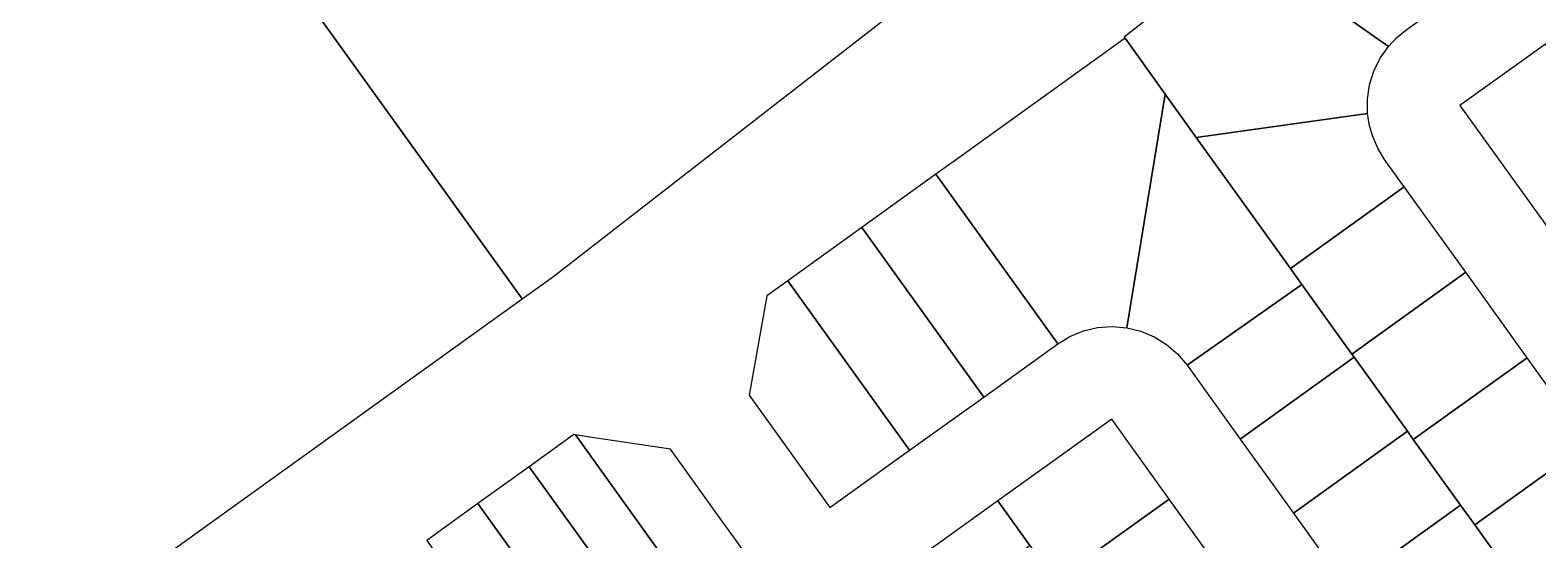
# Model space of a CAD drawing. Header units: metres. Extents: x 1641456 to 1644813, y 5693985 to 5698324.
# Drawn here: x 1643282.6 to 1643609.8, y 5694788.9 to 5694899.6 of the extents above; entities that cross this region are included whole.
import ezdxf

# ---------------------------------------------------------------- set-up
doc = ezdxf.new("R2010")
doc.units = ezdxf.units.M

msp = doc.modelspace()

# ---------------------------------------------------------------- linework, layer by layer
msp.add_lwpolyline([(1643029.38, 5694582.33), (1643228.55, 5694725.56), (1643336.18, 5694802.96), (1643389.38, 5694841.22), (1643380.63, 5694853.38), (1643291.2, 5694977.75), (1643404.73, 5695059.4), (1643491.91, 5694938.17), (1643500.97, 5694925.59), (1643500.97, 5694925.59), (1643517.62, 5694937.55), (1643593.8, 5694988.05), (1643662.2, 5695037.1), (1643827.02, 5695155.31), (1643825.24, 5695157.78), (1643907.79, 5695216.98), (1643910.57, 5695218.98), (1643928.1, 5695238.43), (1643937.97, 5695245.56), (1643961.98, 5695256), (1644153.25, 5695393.71), (1644482.21, 5695631.95)])
msp.add_lwpolyline([(1643029.38, 5694582.33), (1643228.55, 5694725.56), (1643336.18, 5694802.96), (1643389.38, 5694841.22), (1643380.63, 5694853.38), (1643291.2, 5694977.75), (1643404.73, 5695059.4), (1643491.91, 5694938.17), (1643500.97, 5694925.59), (1643500.97, 5694925.59), (1643517.62, 5694937.55), (1643593.8, 5694988.05), (1643662.2, 5695037.1), (1643827.02, 5695155.31), (1643825.24, 5695157.78), (1643907.79, 5695216.98), (1643910.57, 5695218.98), (1643928.1, 5695238.43), (1643937.97, 5695245.56), (1643961.98, 5695256), (1644153.25, 5695393.71), (1644482.21, 5695631.95)])
msp.add_lwpolyline([(1643029.38, 5694582.33), (1643228.55, 5694725.56), (1643336.18, 5694802.96), (1643389.38, 5694841.22), (1643380.63, 5694853.38), (1643291.2, 5694977.75), (1643404.73, 5695059.4), (1643491.91, 5694938.17), (1643500.97, 5694925.59), (1643500.97, 5694925.59), (1643517.62, 5694937.55), (1643593.8, 5694988.05), (1643662.2, 5695037.1), (1643827.02, 5695155.31), (1643825.24, 5695157.78), (1643907.79, 5695216.98), (1643910.57, 5695218.98), (1643928.1, 5695238.43), (1643937.97, 5695245.56), (1643961.98, 5695256), (1644153.25, 5695393.71), (1644482.21, 5695631.95)])
msp.add_lwpolyline([(1643029.38, 5694582.33), (1643228.55, 5694725.56), (1643336.18, 5694802.96), (1643389.38, 5694841.22), (1643380.63, 5694853.38), (1643291.2, 5694977.75), (1643404.73, 5695059.4), (1643491.91, 5694938.17), (1643500.97, 5694925.59), (1643500.97, 5694925.59), (1643517.62, 5694937.55), (1643593.8, 5694988.05), (1643662.2, 5695037.1), (1643827.02, 5695155.31), (1643825.24, 5695157.78), (1643907.79, 5695216.98), (1643910.57, 5695218.98), (1643928.1, 5695238.43), (1643937.97, 5695245.56), (1643961.98, 5695256), (1644153.25, 5695393.71), (1644482.21, 5695631.95)])
msp.add_lwpolyline([(1643029.38, 5694582.33), (1643228.55, 5694725.56), (1643336.18, 5694802.96), (1643389.38, 5694841.22), (1643380.63, 5694853.38), (1643291.2, 5694977.75), (1643404.73, 5695059.4), (1643491.91, 5694938.17), (1643500.97, 5694925.59), (1643500.97, 5694925.59), (1643517.62, 5694937.55), (1643593.8, 5694988.05), (1643662.2, 5695037.1), (1643827.02, 5695155.31), (1643825.24, 5695157.78), (1643907.79, 5695216.98), (1643910.57, 5695218.98), (1643928.1, 5695238.43), (1643937.97, 5695245.56), (1643961.98, 5695256), (1644153.25, 5695393.71), (1644482.21, 5695631.95)])
msp.add_lwpolyline([(1643029.38, 5694582.33), (1643228.55, 5694725.56), (1643336.18, 5694802.96), (1643389.38, 5694841.22), (1643380.63, 5694853.38), (1643291.2, 5694977.75), (1643404.73, 5695059.4), (1643491.91, 5694938.17), (1643500.97, 5694925.59), (1643500.97, 5694925.59), (1643517.62, 5694937.55), (1643593.8, 5694988.05), (1643662.2, 5695037.1), (1643827.02, 5695155.31), (1643825.24, 5695157.78), (1643907.79, 5695216.98), (1643910.57, 5695218.98), (1643928.1, 5695238.43), (1643937.97, 5695245.56), (1643961.98, 5695256), (1644153.25, 5695393.71), (1644482.21, 5695631.95)])
msp.add_lwpolyline([(1643029.38, 5694582.33), (1643228.55, 5694725.56), (1643336.18, 5694802.96), (1643389.38, 5694841.22), (1643380.63, 5694853.38), (1643291.2, 5694977.75), (1643404.73, 5695059.4), (1643491.91, 5694938.17), (1643500.97, 5694925.59), (1643500.97, 5694925.59), (1643517.62, 5694937.55), (1643593.8, 5694988.05), (1643662.2, 5695037.1), (1643827.02, 5695155.31), (1643825.24, 5695157.78), (1643907.79, 5695216.98), (1643910.57, 5695218.98), (1643928.1, 5695238.43), (1643937.97, 5695245.56), (1643961.98, 5695256), (1644153.25, 5695393.71), (1644482.21, 5695631.95)])
msp.add_lwpolyline([(1643029.38, 5694582.33), (1643228.55, 5694725.56), (1643336.18, 5694802.96), (1643389.38, 5694841.22), (1643380.63, 5694853.38), (1643291.2, 5694977.75), (1643404.73, 5695059.4), (1643491.91, 5694938.17), (1643500.97, 5694925.59), (1643500.97, 5694925.59), (1643517.62, 5694937.55), (1643593.8, 5694988.05), (1643662.2, 5695037.1), (1643827.02, 5695155.31), (1643825.24, 5695157.78), (1643907.79, 5695216.98), (1643910.57, 5695218.98), (1643928.1, 5695238.43), (1643937.97, 5695245.56), (1643961.98, 5695256), (1644153.25, 5695393.71), (1644482.21, 5695631.95)])
msp.add_lwpolyline([(1643029.38, 5694582.33), (1643228.55, 5694725.56), (1643336.18, 5694802.96), (1643389.38, 5694841.22), (1643380.63, 5694853.38), (1643291.2, 5694977.75), (1643404.73, 5695059.4), (1643491.91, 5694938.17), (1643500.97, 5694925.59), (1643500.97, 5694925.59), (1643517.62, 5694937.55), (1643593.8, 5694988.05), (1643662.2, 5695037.1), (1643827.02, 5695155.31), (1643825.24, 5695157.78), (1643907.79, 5695216.98), (1643910.57, 5695218.98), (1643928.1, 5695238.43), (1643937.97, 5695245.56), (1643961.98, 5695256), (1644153.25, 5695393.71), (1644482.21, 5695631.95)])
msp.add_lwpolyline([(1643029.38, 5694582.33), (1643228.55, 5694725.56), (1643336.18, 5694802.96), (1643389.38, 5694841.22), (1643380.63, 5694853.38), (1643291.2, 5694977.75), (1643404.73, 5695059.4), (1643491.91, 5694938.17), (1643500.97, 5694925.59), (1643500.97, 5694925.59), (1643517.62, 5694937.55), (1643593.8, 5694988.05), (1643662.2, 5695037.1), (1643827.02, 5695155.31), (1643825.24, 5695157.78), (1643907.79, 5695216.98), (1643910.57, 5695218.98), (1643928.1, 5695238.43), (1643937.97, 5695245.56), (1643961.98, 5695256), (1644153.25, 5695393.71), (1644482.21, 5695631.95)])
msp.add_lwpolyline([(1643029.38, 5694582.33), (1643228.55, 5694725.56), (1643336.18, 5694802.96), (1643389.38, 5694841.22), (1643380.63, 5694853.38), (1643291.2, 5694977.75), (1643404.73, 5695059.4), (1643491.91, 5694938.17), (1643500.97, 5694925.59), (1643500.97, 5694925.59), (1643517.62, 5694937.55), (1643593.8, 5694988.05), (1643662.2, 5695037.1), (1643827.02, 5695155.31), (1643825.24, 5695157.78), (1643907.79, 5695216.98), (1643910.57, 5695218.98), (1643928.1, 5695238.43), (1643937.97, 5695245.56), (1643961.98, 5695256), (1644153.25, 5695393.71), (1644482.21, 5695631.95)])
msp.add_lwpolyline([(1643029.38, 5694582.33), (1643228.55, 5694725.56), (1643336.18, 5694802.96), (1643389.38, 5694841.22), (1643380.63, 5694853.38), (1643291.2, 5694977.75), (1643404.73, 5695059.4), (1643491.91, 5694938.17), (1643500.97, 5694925.59), (1643500.97, 5694925.59), (1643517.62, 5694937.55), (1643593.8, 5694988.05), (1643662.2, 5695037.1), (1643827.02, 5695155.31), (1643825.24, 5695157.78), (1643907.79, 5695216.98), (1643910.57, 5695218.98), (1643928.1, 5695238.43), (1643937.97, 5695245.56), (1643961.98, 5695256), (1644153.25, 5695393.71), (1644482.21, 5695631.95)])
msp.add_lwpolyline([(1643029.38, 5694582.33), (1643228.55, 5694725.56), (1643336.18, 5694802.96), (1643389.38, 5694841.22), (1643380.63, 5694853.38), (1643291.2, 5694977.75), (1643404.73, 5695059.4), (1643491.91, 5694938.17), (1643500.97, 5694925.59), (1643500.97, 5694925.59), (1643517.62, 5694937.55), (1643593.8, 5694988.05), (1643662.2, 5695037.1), (1643827.02, 5695155.31), (1643825.24, 5695157.78), (1643907.79, 5695216.98), (1643910.57, 5695218.98), (1643928.1, 5695238.43), (1643937.97, 5695245.56), (1643961.98, 5695256), (1644153.25, 5695393.71), (1644482.21, 5695631.95)])
msp.add_lwpolyline([(1643029.38, 5694582.33), (1643228.55, 5694725.56), (1643336.18, 5694802.96), (1643389.38, 5694841.22), (1643380.63, 5694853.38), (1643291.2, 5694977.75), (1643404.73, 5695059.4), (1643491.91, 5694938.17), (1643500.97, 5694925.59), (1643500.97, 5694925.59), (1643517.62, 5694937.55), (1643593.8, 5694988.05), (1643662.2, 5695037.1), (1643827.02, 5695155.31), (1643825.24, 5695157.78), (1643907.79, 5695216.98), (1643910.57, 5695218.98), (1643928.1, 5695238.43), (1643937.97, 5695245.56), (1643961.98, 5695256), (1644153.25, 5695393.71), (1644482.21, 5695631.95)])
msp.add_lwpolyline([(1643029.38, 5694582.33), (1643228.55, 5694725.56), (1643336.18, 5694802.96), (1643389.38, 5694841.22), (1643380.63, 5694853.38), (1643291.2, 5694977.75), (1643404.73, 5695059.4), (1643491.91, 5694938.17), (1643500.97, 5694925.59), (1643500.97, 5694925.59), (1643517.62, 5694937.55), (1643593.8, 5694988.05), (1643662.2, 5695037.1), (1643827.02, 5695155.31), (1643825.24, 5695157.78), (1643907.79, 5695216.98), (1643910.57, 5695218.98), (1643928.1, 5695238.43), (1643937.97, 5695245.56), (1643961.98, 5695256), (1644153.25, 5695393.71), (1644482.21, 5695631.95)])
msp.add_lwpolyline([(1643029.38, 5694582.33), (1643228.55, 5694725.56), (1643336.18, 5694802.96), (1643389.38, 5694841.22), (1643380.63, 5694853.38), (1643291.2, 5694977.75), (1643404.73, 5695059.4), (1643491.91, 5694938.17), (1643500.97, 5694925.59), (1643500.97, 5694925.59), (1643517.62, 5694937.55), (1643593.8, 5694988.05), (1643662.2, 5695037.1), (1643827.02, 5695155.31), (1643825.24, 5695157.78), (1643907.79, 5695216.98), (1643910.57, 5695218.98), (1643928.1, 5695238.43), (1643937.97, 5695245.56), (1643961.98, 5695256), (1644153.25, 5695393.71), (1644482.21, 5695631.95)])
msp.add_lwpolyline([(1643029.38, 5694582.33), (1643228.55, 5694725.56), (1643336.18, 5694802.96), (1643389.38, 5694841.22), (1643380.63, 5694853.38), (1643291.2, 5694977.75), (1643404.73, 5695059.4), (1643491.91, 5694938.17), (1643500.97, 5694925.59), (1643500.97, 5694925.59), (1643517.62, 5694937.55), (1643593.8, 5694988.05), (1643662.2, 5695037.1), (1643827.02, 5695155.31), (1643825.24, 5695157.78), (1643907.79, 5695216.98), (1643910.57, 5695218.98), (1643928.1, 5695238.43), (1643937.97, 5695245.56), (1643961.98, 5695256), (1644153.25, 5695393.71), (1644482.21, 5695631.95)])
msp.add_lwpolyline([(1643029.38, 5694582.33), (1643228.55, 5694725.56), (1643336.18, 5694802.96), (1643389.38, 5694841.22), (1643380.63, 5694853.38), (1643291.2, 5694977.75), (1643404.73, 5695059.4), (1643491.91, 5694938.17), (1643500.97, 5694925.59), (1643500.97, 5694925.59), (1643517.62, 5694937.55), (1643593.8, 5694988.05), (1643662.2, 5695037.1), (1643827.02, 5695155.31), (1643825.24, 5695157.78), (1643907.79, 5695216.98), (1643910.57, 5695218.98), (1643928.1, 5695238.43), (1643937.97, 5695245.56), (1643961.98, 5695256), (1644153.25, 5695393.71), (1644482.21, 5695631.95)])
msp.add_lwpolyline([(1643029.38, 5694582.33), (1643228.55, 5694725.56), (1643336.18, 5694802.96), (1643389.38, 5694841.22), (1643380.63, 5694853.38), (1643291.2, 5694977.75), (1643404.73, 5695059.4), (1643491.91, 5694938.17), (1643500.97, 5694925.59), (1643500.97, 5694925.59), (1643517.62, 5694937.55), (1643593.8, 5694988.05), (1643662.2, 5695037.1), (1643827.02, 5695155.31), (1643825.24, 5695157.78), (1643907.79, 5695216.98), (1643910.57, 5695218.98), (1643928.1, 5695238.43), (1643937.97, 5695245.56), (1643961.98, 5695256), (1644153.25, 5695393.71), (1644482.21, 5695631.95)])
msp.add_lwpolyline([(1643029.38, 5694582.33), (1643228.55, 5694725.56), (1643336.18, 5694802.96), (1643389.38, 5694841.22), (1643380.63, 5694853.38), (1643291.2, 5694977.75), (1643404.73, 5695059.4), (1643491.91, 5694938.17), (1643500.97, 5694925.59), (1643500.97, 5694925.59), (1643517.62, 5694937.55), (1643593.8, 5694988.05), (1643662.2, 5695037.1), (1643827.02, 5695155.31), (1643825.24, 5695157.78), (1643907.79, 5695216.98), (1643910.57, 5695218.98), (1643928.1, 5695238.43), (1643937.97, 5695245.56), (1643961.98, 5695256), (1644153.25, 5695393.71), (1644482.21, 5695631.95)])
msp.add_lwpolyline([(1643029.38, 5694582.33), (1643228.55, 5694725.56), (1643336.18, 5694802.96), (1643389.38, 5694841.22), (1643380.63, 5694853.38), (1643291.2, 5694977.75), (1643404.73, 5695059.4), (1643491.91, 5694938.17), (1643500.97, 5694925.59), (1643500.97, 5694925.59), (1643517.62, 5694937.55), (1643593.8, 5694988.05), (1643662.2, 5695037.1), (1643827.02, 5695155.31), (1643825.24, 5695157.78), (1643907.79, 5695216.98), (1643910.57, 5695218.98), (1643928.1, 5695238.43), (1643937.97, 5695245.56), (1643961.98, 5695256), (1644153.25, 5695393.71), (1644482.21, 5695631.95)])
msp.add_lwpolyline([(1643029.38, 5694582.33), (1643228.55, 5694725.56), (1643336.18, 5694802.96), (1643389.38, 5694841.22), (1643380.63, 5694853.38), (1643291.2, 5694977.75), (1643404.73, 5695059.4), (1643491.91, 5694938.17), (1643500.97, 5694925.59), (1643500.97, 5694925.59), (1643517.62, 5694937.55), (1643593.8, 5694988.05), (1643662.2, 5695037.1), (1643827.02, 5695155.31), (1643825.24, 5695157.78), (1643907.79, 5695216.98), (1643910.57, 5695218.98), (1643928.1, 5695238.43), (1643937.97, 5695245.56), (1643961.98, 5695256), (1644153.25, 5695393.71), (1644482.21, 5695631.95)])
msp.add_lwpolyline([(1643029.38, 5694582.33), (1643228.55, 5694725.56), (1643336.18, 5694802.96), (1643389.38, 5694841.22), (1643380.63, 5694853.38), (1643291.2, 5694977.75), (1643404.73, 5695059.4), (1643491.91, 5694938.17), (1643500.97, 5694925.59), (1643500.97, 5694925.59), (1643517.62, 5694937.55), (1643593.8, 5694988.05), (1643662.2, 5695037.1), (1643827.02, 5695155.31), (1643825.24, 5695157.78), (1643907.79, 5695216.98), (1643910.57, 5695218.98), (1643928.1, 5695238.43), (1643937.97, 5695245.56), (1643961.98, 5695256), (1644153.25, 5695393.71), (1644482.21, 5695631.95)])
msp.add_lwpolyline([(1643029.38, 5694582.33), (1643228.55, 5694725.56), (1643336.18, 5694802.96), (1643389.38, 5694841.22), (1643380.63, 5694853.38), (1643291.2, 5694977.75), (1643404.73, 5695059.4), (1643491.91, 5694938.17), (1643500.97, 5694925.59), (1643500.97, 5694925.59), (1643517.62, 5694937.55), (1643593.8, 5694988.05), (1643662.2, 5695037.1), (1643827.02, 5695155.31), (1643825.24, 5695157.78), (1643907.79, 5695216.98), (1643910.57, 5695218.98), (1643928.1, 5695238.43), (1643937.97, 5695245.56), (1643961.98, 5695256), (1644153.25, 5695393.71), (1644482.21, 5695631.95)])
msp.add_lwpolyline([(1643029.38, 5694582.33), (1643228.55, 5694725.56), (1643336.18, 5694802.96), (1643389.38, 5694841.22), (1643380.63, 5694853.38), (1643291.2, 5694977.75), (1643404.73, 5695059.4), (1643491.91, 5694938.17), (1643500.97, 5694925.59), (1643500.97, 5694925.59), (1643517.62, 5694937.55), (1643593.8, 5694988.05), (1643662.2, 5695037.1), (1643827.02, 5695155.31), (1643825.24, 5695157.78), (1643907.79, 5695216.98), (1643910.57, 5695218.98), (1643928.1, 5695238.43), (1643937.97, 5695245.56), (1643961.98, 5695256), (1644153.25, 5695393.71), (1644482.21, 5695631.95)])
msp.add_lwpolyline([(1643029.38, 5694582.33), (1643228.55, 5694725.56), (1643336.18, 5694802.96), (1643389.38, 5694841.22), (1643380.63, 5694853.38), (1643291.2, 5694977.75), (1643404.73, 5695059.4), (1643491.91, 5694938.17), (1643500.97, 5694925.59), (1643500.97, 5694925.59), (1643517.62, 5694937.55), (1643593.8, 5694988.05), (1643662.2, 5695037.1), (1643827.02, 5695155.31), (1643825.24, 5695157.78), (1643907.79, 5695216.98), (1643910.57, 5695218.98), (1643928.1, 5695238.43), (1643937.97, 5695245.56), (1643961.98, 5695256), (1644153.25, 5695393.71), (1644482.21, 5695631.95)])
msp.add_lwpolyline([(1643029.38, 5694582.33), (1643228.55, 5694725.56), (1643336.18, 5694802.96), (1643389.38, 5694841.22), (1643380.63, 5694853.38), (1643291.2, 5694977.75), (1643404.73, 5695059.4), (1643491.91, 5694938.17), (1643500.97, 5694925.59), (1643500.97, 5694925.59), (1643517.62, 5694937.55), (1643593.8, 5694988.05), (1643662.2, 5695037.1), (1643827.02, 5695155.31), (1643825.24, 5695157.78), (1643907.79, 5695216.98), (1643910.57, 5695218.98), (1643928.1, 5695238.43), (1643937.97, 5695245.56), (1643961.98, 5695256), (1644153.25, 5695393.71), (1644482.21, 5695631.95)])
msp.add_lwpolyline([(1643029.38, 5694582.33), (1643228.55, 5694725.56), (1643336.18, 5694802.96), (1643389.38, 5694841.22), (1643380.63, 5694853.38), (1643291.2, 5694977.75), (1643404.73, 5695059.4), (1643491.91, 5694938.17), (1643500.97, 5694925.59), (1643500.97, 5694925.59), (1643517.62, 5694937.55), (1643593.8, 5694988.05), (1643662.2, 5695037.1), (1643827.02, 5695155.31), (1643825.24, 5695157.78), (1643907.79, 5695216.98), (1643910.57, 5695218.98), (1643928.1, 5695238.43), (1643937.97, 5695245.56), (1643961.98, 5695256), (1644153.25, 5695393.71), (1644482.21, 5695631.95)])
msp.add_lwpolyline([(1643029.38, 5694582.33), (1643228.55, 5694725.56), (1643336.18, 5694802.96), (1643389.38, 5694841.22), (1643380.63, 5694853.38), (1643291.2, 5694977.75), (1643404.73, 5695059.4), (1643491.91, 5694938.17), (1643500.97, 5694925.59), (1643500.97, 5694925.59), (1643517.62, 5694937.55), (1643593.8, 5694988.05), (1643662.2, 5695037.1), (1643827.02, 5695155.31), (1643825.24, 5695157.78), (1643907.79, 5695216.98), (1643910.57, 5695218.98), (1643928.1, 5695238.43), (1643937.97, 5695245.56), (1643961.98, 5695256), (1644153.25, 5695393.71), (1644482.21, 5695631.95)])
msp.add_lwpolyline([(1643029.38, 5694582.33), (1643228.55, 5694725.56), (1643336.18, 5694802.96), (1643389.38, 5694841.22), (1643380.63, 5694853.38), (1643291.2, 5694977.75), (1643404.73, 5695059.4), (1643491.91, 5694938.17), (1643500.97, 5694925.59), (1643500.97, 5694925.59), (1643517.62, 5694937.55), (1643593.8, 5694988.05), (1643662.2, 5695037.1), (1643827.02, 5695155.31), (1643825.24, 5695157.78), (1643907.79, 5695216.98), (1643910.57, 5695218.98), (1643928.1, 5695238.43), (1643937.97, 5695245.56), (1643961.98, 5695256), (1644153.25, 5695393.71), (1644482.21, 5695631.95)])
msp.add_lwpolyline([(1643029.38, 5694582.33), (1643228.55, 5694725.56), (1643336.18, 5694802.96), (1643389.38, 5694841.22), (1643380.63, 5694853.38), (1643291.2, 5694977.75), (1643404.73, 5695059.4), (1643491.91, 5694938.17), (1643500.97, 5694925.59), (1643500.97, 5694925.59), (1643517.62, 5694937.55), (1643593.8, 5694988.05), (1643662.2, 5695037.1), (1643827.02, 5695155.31), (1643825.24, 5695157.78), (1643907.79, 5695216.98), (1643910.57, 5695218.98), (1643928.1, 5695238.43), (1643937.97, 5695245.56), (1643961.98, 5695256), (1644153.25, 5695393.71), (1644482.21, 5695631.95)])
msp.add_lwpolyline([(1643029.38, 5694582.33), (1643228.55, 5694725.56), (1643336.18, 5694802.96), (1643389.38, 5694841.22), (1643380.63, 5694853.38), (1643291.2, 5694977.75), (1643404.73, 5695059.4), (1643491.91, 5694938.17), (1643500.97, 5694925.59), (1643500.97, 5694925.59), (1643517.62, 5694937.55), (1643593.8, 5694988.05), (1643662.2, 5695037.1), (1643827.02, 5695155.31), (1643825.24, 5695157.78), (1643907.79, 5695216.98), (1643910.57, 5695218.98), (1643928.1, 5695238.43), (1643937.97, 5695245.56), (1643961.98, 5695256), (1644153.25, 5695393.71), (1644482.21, 5695631.95)])
msp.add_lwpolyline([(1643029.38, 5694582.33), (1643228.55, 5694725.56), (1643336.18, 5694802.96), (1643389.38, 5694841.22), (1643380.63, 5694853.38), (1643291.2, 5694977.75), (1643404.73, 5695059.4), (1643491.91, 5694938.17), (1643500.97, 5694925.59), (1643500.97, 5694925.59), (1643517.62, 5694937.55), (1643593.8, 5694988.05), (1643662.2, 5695037.1), (1643827.02, 5695155.31), (1643825.24, 5695157.78), (1643907.79, 5695216.98), (1643910.57, 5695218.98), (1643928.1, 5695238.43), (1643937.97, 5695245.56), (1643961.98, 5695256), (1644153.25, 5695393.71), (1644482.21, 5695631.95)])
msp.add_lwpolyline([(1643029.38, 5694582.33), (1643228.55, 5694725.56), (1643336.18, 5694802.96), (1643389.38, 5694841.22), (1643380.63, 5694853.38), (1643291.2, 5694977.75), (1643404.73, 5695059.4), (1643491.91, 5694938.17), (1643500.97, 5694925.59), (1643500.97, 5694925.59), (1643517.62, 5694937.55), (1643593.8, 5694988.05), (1643662.2, 5695037.1), (1643827.02, 5695155.31), (1643825.24, 5695157.78), (1643907.79, 5695216.98), (1643910.57, 5695218.98), (1643928.1, 5695238.43), (1643937.97, 5695245.56), (1643961.98, 5695256), (1644153.25, 5695393.71), (1644482.21, 5695631.95)])
msp.add_lwpolyline([(1643029.38, 5694582.33), (1643228.55, 5694725.56), (1643336.18, 5694802.96), (1643389.38, 5694841.22), (1643380.63, 5694853.38), (1643291.2, 5694977.75), (1643404.73, 5695059.4), (1643491.91, 5694938.17), (1643500.97, 5694925.59), (1643500.97, 5694925.59), (1643517.62, 5694937.55), (1643593.8, 5694988.05), (1643662.2, 5695037.1), (1643827.02, 5695155.31), (1643825.24, 5695157.78), (1643907.79, 5695216.98), (1643910.57, 5695218.98), (1643928.1, 5695238.43), (1643937.97, 5695245.56), (1643961.98, 5695256), (1644153.25, 5695393.71), (1644482.21, 5695631.95)])
msp.add_lwpolyline([(1643029.38, 5694582.33), (1643228.55, 5694725.56), (1643336.18, 5694802.96), (1643389.38, 5694841.22), (1643380.63, 5694853.38), (1643291.2, 5694977.75), (1643404.73, 5695059.4), (1643491.91, 5694938.17), (1643500.97, 5694925.59), (1643500.97, 5694925.59), (1643517.62, 5694937.55), (1643593.8, 5694988.05), (1643662.2, 5695037.1), (1643827.02, 5695155.31), (1643825.24, 5695157.78), (1643907.79, 5695216.98), (1643910.57, 5695218.98), (1643928.1, 5695238.43), (1643937.97, 5695245.56), (1643961.98, 5695256), (1644153.25, 5695393.71), (1644482.21, 5695631.95)])
msp.add_lwpolyline([(1643029.38, 5694582.33), (1643228.55, 5694725.56), (1643336.18, 5694802.96), (1643389.38, 5694841.22), (1643380.63, 5694853.38), (1643291.2, 5694977.75), (1643404.73, 5695059.4), (1643491.91, 5694938.17), (1643500.97, 5694925.59), (1643500.97, 5694925.59), (1643517.62, 5694937.55), (1643593.8, 5694988.05), (1643662.2, 5695037.1), (1643827.02, 5695155.31), (1643825.24, 5695157.78), (1643907.79, 5695216.98), (1643910.57, 5695218.98), (1643928.1, 5695238.43), (1643937.97, 5695245.56), (1643961.98, 5695256), (1644153.25, 5695393.71), (1644482.21, 5695631.95)])
msp.add_lwpolyline([(1643029.38, 5694582.33), (1643228.55, 5694725.56), (1643336.18, 5694802.96), (1643389.38, 5694841.22), (1643380.63, 5694853.38), (1643291.2, 5694977.75), (1643404.73, 5695059.4), (1643491.91, 5694938.17), (1643500.97, 5694925.59), (1643500.97, 5694925.59), (1643517.62, 5694937.55), (1643593.8, 5694988.05), (1643662.2, 5695037.1), (1643827.02, 5695155.31), (1643825.24, 5695157.78), (1643907.79, 5695216.98), (1643910.57, 5695218.98), (1643928.1, 5695238.43), (1643937.97, 5695245.56), (1643961.98, 5695256), (1644153.25, 5695393.71), (1644482.21, 5695631.95)])
msp.add_lwpolyline([(1643029.38, 5694582.33), (1643228.55, 5694725.56), (1643336.18, 5694802.96), (1643389.38, 5694841.22), (1643380.63, 5694853.38), (1643291.2, 5694977.75), (1643404.73, 5695059.4), (1643491.91, 5694938.17), (1643500.97, 5694925.59), (1643500.97, 5694925.59), (1643517.62, 5694937.55), (1643593.8, 5694988.05), (1643662.2, 5695037.1), (1643827.02, 5695155.31), (1643825.24, 5695157.78), (1643907.79, 5695216.98), (1643910.57, 5695218.98), (1643928.1, 5695238.43), (1643937.97, 5695245.56), (1643961.98, 5695256), (1644153.25, 5695393.71), (1644482.21, 5695631.95)])
msp.add_lwpolyline([(1643029.38, 5694582.33), (1643228.55, 5694725.56), (1643336.18, 5694802.96), (1643389.38, 5694841.22), (1643380.63, 5694853.38), (1643291.2, 5694977.75), (1643404.73, 5695059.4), (1643491.91, 5694938.17), (1643500.97, 5694925.59), (1643500.97, 5694925.59), (1643517.62, 5694937.55), (1643593.8, 5694988.05), (1643662.2, 5695037.1), (1643827.02, 5695155.31), (1643825.24, 5695157.78), (1643907.79, 5695216.98), (1643910.57, 5695218.98), (1643928.1, 5695238.43), (1643937.97, 5695245.56), (1643961.98, 5695256), (1644153.25, 5695393.71), (1644482.21, 5695631.95)])
msp.add_lwpolyline([(1643029.38, 5694582.33), (1643228.55, 5694725.56), (1643336.18, 5694802.96), (1643389.38, 5694841.22), (1643380.63, 5694853.38), (1643291.2, 5694977.75), (1643404.73, 5695059.4), (1643491.91, 5694938.17), (1643500.97, 5694925.59), (1643500.97, 5694925.59), (1643517.62, 5694937.55), (1643593.8, 5694988.05), (1643662.2, 5695037.1), (1643827.02, 5695155.31), (1643825.24, 5695157.78), (1643907.79, 5695216.98), (1643910.57, 5695218.98), (1643928.1, 5695238.43), (1643937.97, 5695245.56), (1643961.98, 5695256), (1644153.25, 5695393.71), (1644482.21, 5695631.95)])
msp.add_lwpolyline([(1643029.38, 5694582.33), (1643228.55, 5694725.56), (1643336.18, 5694802.96), (1643389.38, 5694841.22), (1643380.63, 5694853.38), (1643291.2, 5694977.75), (1643404.73, 5695059.4), (1643491.91, 5694938.17), (1643500.97, 5694925.59), (1643500.97, 5694925.59), (1643517.62, 5694937.55), (1643593.8, 5694988.05), (1643662.2, 5695037.1), (1643827.02, 5695155.31), (1643825.24, 5695157.78), (1643907.79, 5695216.98), (1643910.57, 5695218.98), (1643928.1, 5695238.43), (1643937.97, 5695245.56), (1643961.98, 5695256), (1644153.25, 5695393.71), (1644482.21, 5695631.95)])
msp.add_lwpolyline([(1643029.38, 5694582.33), (1643228.55, 5694725.56), (1643336.18, 5694802.96), (1643389.38, 5694841.22), (1643380.63, 5694853.38), (1643291.2, 5694977.75), (1643404.73, 5695059.4), (1643491.91, 5694938.17), (1643500.97, 5694925.59), (1643500.97, 5694925.59), (1643517.62, 5694937.55), (1643593.8, 5694988.05), (1643662.2, 5695037.1), (1643827.02, 5695155.31), (1643825.24, 5695157.78), (1643907.79, 5695216.98), (1643910.57, 5695218.98), (1643928.1, 5695238.43), (1643937.97, 5695245.56), (1643961.98, 5695256), (1644153.25, 5695393.71), (1644482.21, 5695631.95)])
msp.add_lwpolyline([(1643029.38, 5694582.33), (1643228.55, 5694725.56), (1643336.18, 5694802.96), (1643389.38, 5694841.22), (1643380.63, 5694853.38), (1643291.2, 5694977.75), (1643404.73, 5695059.4), (1643491.91, 5694938.17), (1643500.97, 5694925.59), (1643500.97, 5694925.59), (1643517.62, 5694937.55), (1643593.8, 5694988.05), (1643662.2, 5695037.1), (1643827.02, 5695155.31), (1643825.24, 5695157.78), (1643907.79, 5695216.98), (1643910.57, 5695218.98), (1643928.1, 5695238.43), (1643937.97, 5695245.56), (1643961.98, 5695256), (1644153.25, 5695393.71), (1644482.21, 5695631.95)])
msp.add_lwpolyline([(1643029.38, 5694582.33), (1643228.55, 5694725.56), (1643336.18, 5694802.96), (1643389.38, 5694841.22), (1643380.63, 5694853.38), (1643291.2, 5694977.75), (1643404.73, 5695059.4), (1643491.91, 5694938.17), (1643500.97, 5694925.59), (1643500.97, 5694925.59), (1643517.62, 5694937.55), (1643593.8, 5694988.05), (1643662.2, 5695037.1), (1643827.02, 5695155.31), (1643825.24, 5695157.78), (1643907.79, 5695216.98), (1643910.57, 5695218.98), (1643928.1, 5695238.43), (1643937.97, 5695245.56), (1643961.98, 5695256), (1644153.25, 5695393.71), (1644482.21, 5695631.95)])
msp.add_lwpolyline([(1643029.38, 5694582.33), (1643228.55, 5694725.56), (1643336.18, 5694802.96), (1643389.38, 5694841.22), (1643380.63, 5694853.38), (1643291.2, 5694977.75), (1643404.73, 5695059.4), (1643491.91, 5694938.17), (1643500.97, 5694925.59), (1643500.97, 5694925.59), (1643517.62, 5694937.55), (1643593.8, 5694988.05), (1643662.2, 5695037.1), (1643827.02, 5695155.31), (1643825.24, 5695157.78), (1643907.79, 5695216.98), (1643910.57, 5695218.98), (1643928.1, 5695238.43), (1643937.97, 5695245.56), (1643961.98, 5695256), (1644153.25, 5695393.71), (1644482.21, 5695631.95)])
msp.add_lwpolyline([(1643029.38, 5694582.33), (1643228.55, 5694725.56), (1643336.18, 5694802.96), (1643389.38, 5694841.22), (1643380.63, 5694853.38), (1643291.2, 5694977.75), (1643404.73, 5695059.4), (1643491.91, 5694938.17), (1643500.97, 5694925.59), (1643500.97, 5694925.59), (1643517.62, 5694937.55), (1643593.8, 5694988.05), (1643662.2, 5695037.1), (1643827.02, 5695155.31), (1643825.24, 5695157.78), (1643907.79, 5695216.98), (1643910.57, 5695218.98), (1643928.1, 5695238.43), (1643937.97, 5695245.56), (1643961.98, 5695256), (1644153.25, 5695393.71), (1644482.21, 5695631.95)])
msp.add_lwpolyline([(1643029.38, 5694582.33), (1643228.55, 5694725.56), (1643336.18, 5694802.96), (1643389.38, 5694841.22), (1643380.63, 5694853.38), (1643291.2, 5694977.75), (1643404.73, 5695059.4), (1643491.91, 5694938.17), (1643500.97, 5694925.59), (1643500.97, 5694925.59), (1643517.62, 5694937.55), (1643593.8, 5694988.05), (1643662.2, 5695037.1), (1643827.02, 5695155.31), (1643825.24, 5695157.78), (1643907.79, 5695216.98), (1643910.57, 5695218.98), (1643928.1, 5695238.43), (1643937.97, 5695245.56), (1643961.98, 5695256), (1644153.25, 5695393.71), (1644482.21, 5695631.95)])
msp.add_lwpolyline([(1643029.38, 5694582.33), (1643228.55, 5694725.56), (1643336.18, 5694802.96), (1643389.38, 5694841.22), (1643380.63, 5694853.38), (1643291.2, 5694977.75), (1643404.73, 5695059.4), (1643491.91, 5694938.17), (1643500.97, 5694925.59), (1643500.97, 5694925.59), (1643517.62, 5694937.55), (1643593.8, 5694988.05), (1643662.2, 5695037.1), (1643827.02, 5695155.31), (1643825.24, 5695157.78), (1643907.79, 5695216.98), (1643910.57, 5695218.98), (1643928.1, 5695238.43), (1643937.97, 5695245.56), (1643961.98, 5695256), (1644153.25, 5695393.71), (1644482.21, 5695631.95)])
for points in [[(1643500.97, 5694925.59), (1643491.91, 5694938.17), (1643404.73, 5695059.4), (1643291.2, 5694977.75), (1643380.63, 5694853.38), (1643389.38, 5694841.22), (1643395.95, 5694845.94), (1643468.14, 5694902.01), (1643500.97, 5694925.59)], [(1643569.6, 5694937.01), (1643569.42, 5694937.26), (1643569.08, 5694937.73), (1643543.85, 5694919.62), (1643545.46, 5694918.49), (1643545.72, 5694918.31), (1643577.36, 5694896.01), (1643579.14, 5694897.9), (1643581.15, 5694899.55), (1643591.21, 5694906.77), (1643569.6, 5694937.01)], [(1643577.36, 5694896.01), (1643545.72, 5694918.31), (1643520.03, 5694898.04), (1643520.21, 5694897.8), (1643528.91, 5694885.68), (1643535.67, 5694876.28), (1643572.84, 5694881.48), (1643572.81, 5694884.6), (1643573.27, 5694887.68), (1643574.19, 5694890.66), (1643575.57, 5694893.46), (1643577.36, 5694896.01)], [(1643528.91, 5694885.68), (1643520.21, 5694897.8), (1643484.12, 5694871.84), (1643479.18, 5694868.29), (1643505.62, 5694831.46), (1643508.23, 5694833.05), (1643511.17, 5694834.27), (1643514.26, 5694835), (1643517.43, 5694835.24), (1643520.59, 5694834.97), (1643528.91, 5694885.68)], [(1643630.78, 5694869.58), (1643611.44, 5694896.55), (1643592.86, 5694883.22), (1643612.23, 5694856.27), (1643630.78, 5694869.58)], [(1643535.67, 5694876.28), (1643528.91, 5694885.68), (1643520.59, 5694834.97), (1643523.65, 5694834.22), (1643526.56, 5694833), (1643529.24, 5694831.34), (1643531.63, 5694829.28), (1643533.66, 5694826.87), (1643558.57, 5694844.39), (1643556.12, 5694847.81), (1643535.67, 5694876.28)], [(1643580.81, 5694865.56), (1643576.54, 5694871.49), (1643575.12, 5694873.78), (1643574.02, 5694876.24), (1643573.25, 5694878.82), (1643572.84, 5694881.48), (1643535.67, 5694876.28), (1643556.12, 5694847.81), (1643580.81, 5694865.56)], [(1643505.62, 5694831.46), (1643479.18, 5694868.29), (1643463.11, 5694856.73), (1643489.54, 5694819.92), (1643505.62, 5694831.46)], [(1643594.13, 5694847.02), (1643580.81, 5694865.56), (1643556.12, 5694847.81), (1643558.57, 5694844.39), (1643569.44, 5694829.27), (1643594.13, 5694847.02)], [(1643489.54, 5694819.92), (1643463.11, 5694856.73), (1643447.04, 5694845.17), (1643473.47, 5694808.38), (1643489.54, 5694819.92)], [(1643607.46, 5694828.47), (1643594.13, 5694847.02), (1643569.44, 5694829.27), (1643569.94, 5694828.58), (1643581.48, 5694812.5), (1643582.76, 5694810.72), (1643607.46, 5694828.47)], [(1643473.47, 5694808.38), (1643447.04, 5694845.17), (1643442.45, 5694841.87), (1643438.65, 5694820.33), (1643456.16, 5694795.94), (1643473.47, 5694808.38)], [(1643569.44, 5694829.27), (1643558.57, 5694844.39), (1643533.66, 5694826.87), (1643545.21, 5694810.79), (1643569.94, 5694828.58), (1643569.44, 5694829.27)], [(1643581.48, 5694812.5), (1643569.94, 5694828.58), (1643545.21, 5694810.79), (1643556.75, 5694794.72), (1643581.48, 5694812.5)], [(1643620.79, 5694809.93), (1643607.46, 5694828.47), (1643582.76, 5694810.72), (1643593.03, 5694796.43), (1643596.08, 5694792.18), (1643620.79, 5694809.93)], [(1643529.81, 5694797.78), (1643517.34, 5694815.14), (1643492.61, 5694797.38), (1643499.54, 5694787.74), (1643505.06, 5694780.05), (1643529.81, 5694797.78)], [(1643400.96, 5694811.73), (1643400.61, 5694811.78), (1643390.93, 5694804.82), (1643417.16, 5694768.3), (1643418.15, 5694769), (1643427.04, 5694775.4), (1643402.24, 5694809.94), (1643400.96, 5694811.73)], [(1643427.04, 5694775.4), (1643439.17, 5694784.11), (1643435.44, 5694789.3), (1643433.31, 5694792.27), (1643421.55, 5694808.63), (1643404.07, 5694811.26), (1643400.96, 5694811.73), (1643402.24, 5694809.94), (1643427.04, 5694775.4)], [(1643582.76, 5694810.72), (1643581.48, 5694812.5), (1643556.75, 5694794.72), (1643568.29, 5694778.64), (1643593.03, 5694796.43), (1643582.76, 5694810.72)], [(1643635, 5694790.15), (1643620.79, 5694809.93), (1643596.08, 5694792.18), (1643604.58, 5694780.36), (1643610.3, 5694772.39), (1643635, 5694790.15)], [(1643417.16, 5694768.3), (1643390.93, 5694804.82), (1643379.8, 5694796.81), (1643381.23, 5694794.83), (1643406.21, 5694760.05), (1643415.11, 5694766.44), (1643414.93, 5694766.69), (1643416.17, 5694767.58), (1643417.16, 5694768.3)], [(1643499.54, 5694787.74), (1643492.61, 5694797.38), (1643467.88, 5694779.62), (1643474.81, 5694769.98), (1643499.54, 5694787.74)], [(1643542.24, 5694780.47), (1643529.81, 5694797.78), (1643505.06, 5694780.05), (1643511.28, 5694771.39), (1643517.49, 5694762.74), (1643542.24, 5694780.47)], [(1643406.21, 5694760.05), (1643381.23, 5694794.83), (1643379.8, 5694796.81), (1643368.68, 5694788.82), (1643370.11, 5694786.83), (1643395.08, 5694752.05), (1643406.21, 5694760.05)], [(1643596.08, 5694792.18), (1643593.03, 5694796.43), (1643568.29, 5694778.64), (1643579.84, 5694762.57), (1643604.58, 5694780.36), (1643596.08, 5694792.18)]]:
    msp.add_lwpolyline(points, close=True)

doc.saveas('drawing.dxf')
